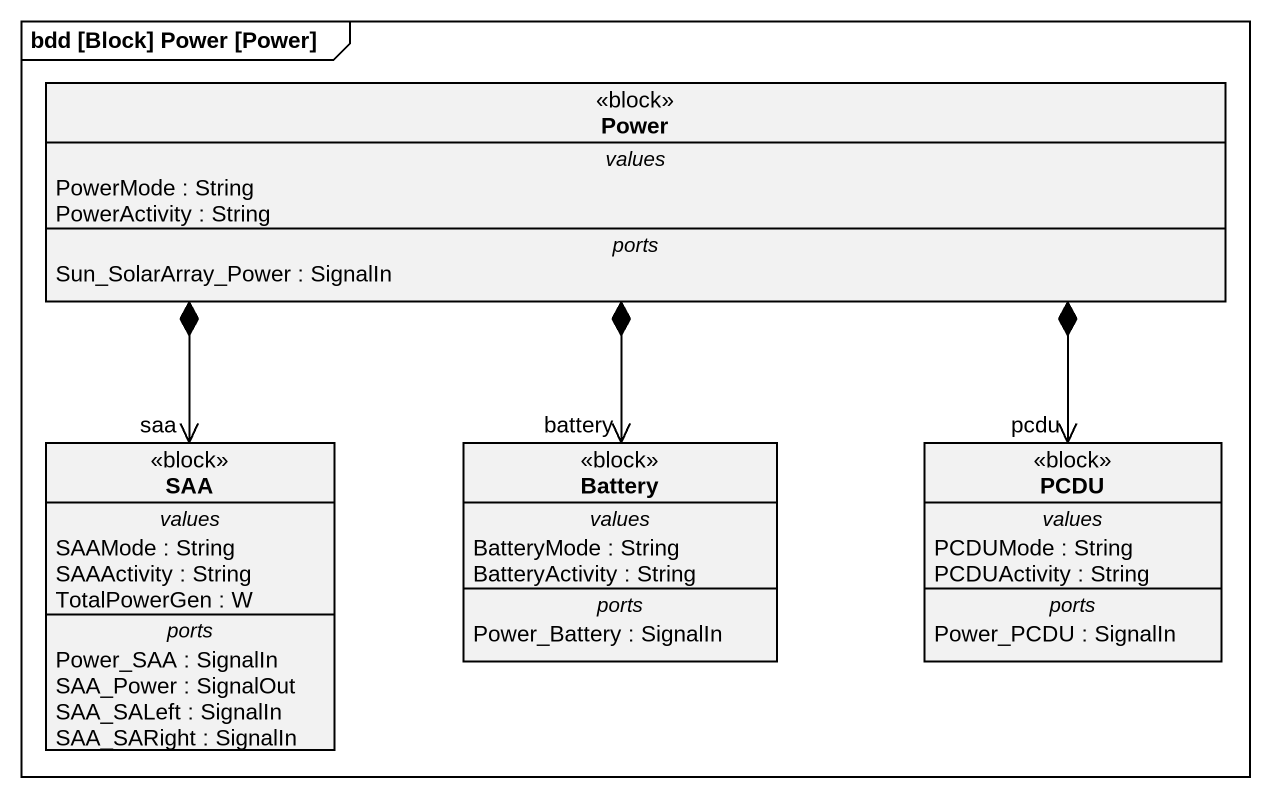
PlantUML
@startuml
mainframe bdd [Block] Power [Power]
hide circle
hide empty members
class Power <<block>> {
  -- values --
  PowerMode : String
  PowerActivity : String
  -- ports --
  Sun_SolarArray_Power : SignalIn
}
class SAA <<block>> {
  -- values --
  SAAMode : String
  SAAActivity : String
  TotalPowerGen : W
  -- ports --
  Power_SAA : SignalIn
  SAA_Power : SignalOut
  SAA_SALeft : SignalIn
  SAA_SARight : SignalIn
}
class Battery <<block>> {
  -- values --
  BatteryMode : String
  BatteryActivity : String
  -- ports --
  Power_Battery : SignalIn
}
class PCDU <<block>> {
  -- values --
  PCDUMode : String
  PCDUActivity : String
  -- ports --
  Power_PCDU : SignalIn
}
Power *--> "saa" SAA
Power *--> "battery" Battery
Power *--> "pcdu" PCDU
@enduml
